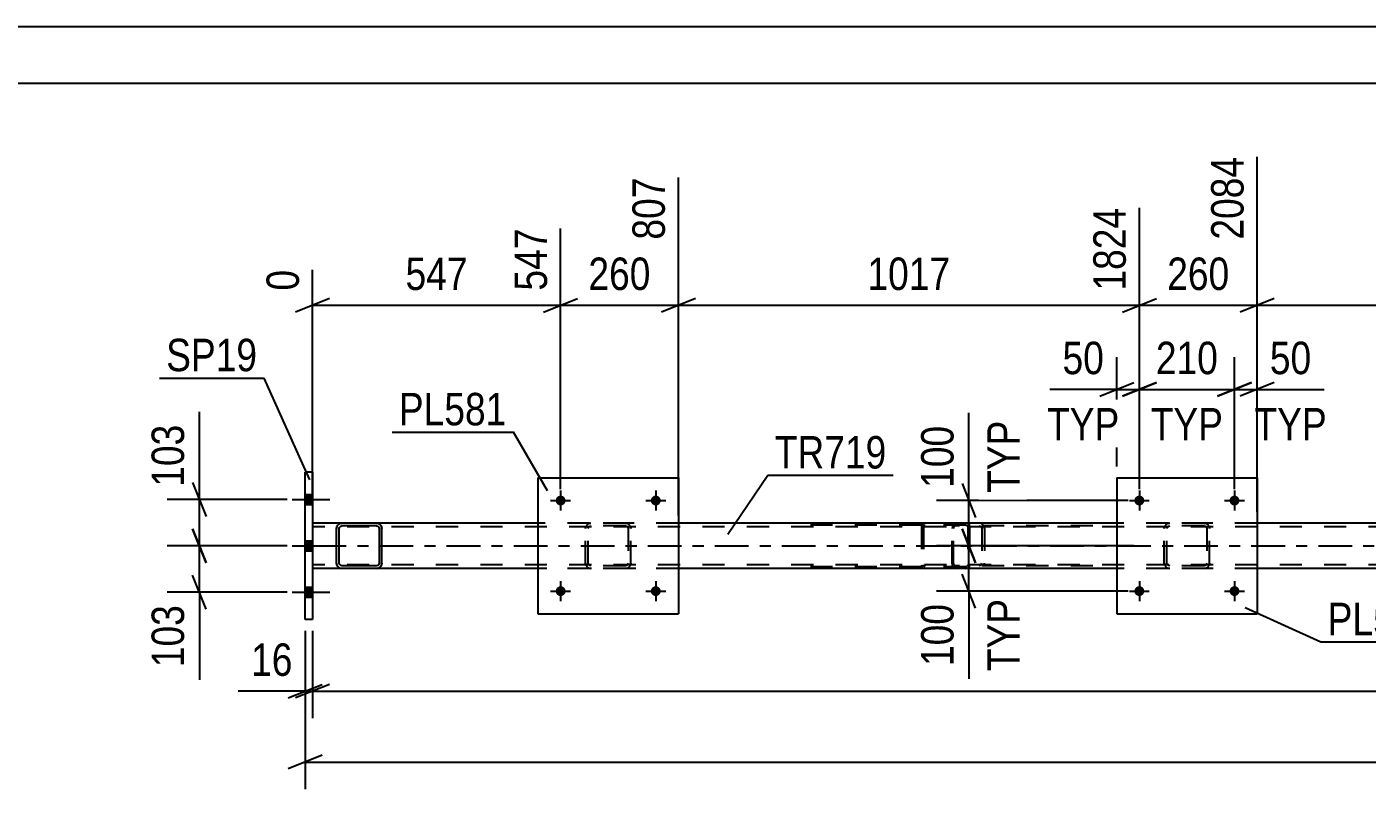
# Model space of a CAD drawing. Header units: millimetres. Extents: x 0 to 841, y 0 to 594.
# Drawn here: x 61.3 to 179.6, y 526.7 to 594 of the extents above; entities that cross this region are included whole.
import ezdxf

# ---------------------------------------------------------------- set-up
doc = ezdxf.new("R2010")
doc.units = ezdxf.units.MM
doc.linetypes.add('DXK_LINE_DOT2', pattern=[3.9198, 1.9599, -1.9599])
doc.linetypes.add('DXK_LINE_DOT3', pattern=[5.9187, 2.979, -0.9799, 0.9799, -0.9799])
doc.styles.add('Arial Narrow', font='ARIALN.TTF', dxfattribs={"height": 0.2})

# ---------------------------------------------------------------- blocks, each defined once
blk = doc.blocks.new('Unknown-318884928-1133')
at = {"color": 5, "linetype": 'Continuous'}
for p, q in [((841, 594), (0, 594)), ((836, 589), (5, 589))]:
    blk.add_line(p, q, dxfattribs=at)
blk = doc.blocks.new('Part-318884928-2922 - 2854')
at = {"color": 2, "linetype": 'Continuous'}
for p, q in [((157.5, 554.17), (157.5, 542.17)), ((157.5, 554.17), (169.9, 554.17)), ((169.9, 554.17), (169.9, 542.17)), ((157.5, 542.17), (169.9, 542.17))]:
    blk.add_line(p, q, dxfattribs=at)
blk = doc.blocks.new('Part-318884928-2923 - 2854')
at = {"color": 7, "linetype": 'DXK_LINE_DOT2'}
for p, q in [((110.91, 550.13), (111.1, 550.17)), ((111.1, 550.17), (110.91, 550.13)), ((114.14, 550.17), (111.1, 550.17)), ((114.14, 550.17), (114.32, 550.13)), ((114.32, 550.13), (114.14, 550.17)), ((110.62, 549.69), (110.65, 549.87)), ((110.65, 549.87), (110.62, 549.69)), ((110.62, 546.65), (110.62, 549.69)), ((110.86, 549.69), (110.88, 549.78)), ((110.86, 546.65), (110.86, 549.69)), ((110.88, 549.78), (110.93, 549.86)), ((110.93, 549.86), (111.01, 549.91)), ((111.01, 549.91), (111.1, 549.93)), ((114.14, 549.93), (111.1, 549.93)), ((114.14, 549.93), (114.23, 549.91)), ((114.23, 549.91), (114.31, 549.86)), ((114.31, 549.86), (114.36, 549.78)), ((114.36, 549.78), (114.38, 549.69)), ((114.38, 549.69), (114.38, 546.65)), ((114.58, 549.87), (114.62, 549.69)), ((114.62, 549.69), (114.58, 549.87)), ((114.62, 546.65), (114.62, 549.69)), ((110.65, 546.46), (110.62, 546.65)), ((110.62, 546.65), (110.65, 546.46)), ((110.88, 546.55), (110.86, 546.65)), ((114.38, 546.65), (114.36, 546.55)), ((114.62, 546.65), (114.58, 546.46)), ((114.58, 546.46), (114.62, 546.65)), ((110.93, 546.48), (110.88, 546.55)), ((111.1, 546.17), (110.91, 546.2)), ((110.91, 546.2), (111.1, 546.17)), ((111.01, 546.42), (110.93, 546.48)), ((111.1, 546.41), (111.01, 546.42)), ((114.14, 546.41), (111.1, 546.41)), ((114.14, 546.17), (111.1, 546.17)), ((114.23, 546.42), (114.14, 546.41)), ((114.32, 546.2), (114.14, 546.17)), ((114.14, 546.17), (114.32, 546.2)), ((114.31, 546.48), (114.23, 546.42)), ((114.36, 546.55), (114.31, 546.48))]:
    blk.add_line(p, q, dxfattribs=at)
at = {"color": 7, "linetype": 'DXK_LINE_DOT3'}
blk.add_line((112.62, 548.17), (112.62, 548.17), dxfattribs=at)
at = {"color": 7, "linetype": 'DXK_LINE_DOT2'}
for centre, start, end in [((111.1, 549.69), 112.5, 157.5), ((111.1, 549.69), 112.5, 157.5), ((114.14, 549.69), 22.5, 67.5), ((114.14, 549.69), 22.5, 67.5), ((111.1, 546.65), 202.5, 247.5), ((111.1, 546.65), 202.5, 247.5), ((114.14, 546.65), 292.5, 337.5), ((114.14, 546.65), 292.5, 337.5)]:
    blk.add_arc(centre, 0.48, start, end, dxfattribs=at)
blk = doc.blocks.new('Part-318884928-2928 - 2854')
at = {"color": 2, "linetype": 'Continuous'}
for p, q in [((106.42, 554.17), (106.42, 542.17)), ((106.42, 554.17), (118.82, 554.17)), ((118.82, 554.17), (118.82, 542.17)), ((106.42, 542.17), (118.82, 542.17))]:
    blk.add_line(p, q, dxfattribs=at)
blk = doc.blocks.new('Part-318884928-2929 - 2854')
at = {"color": 2, "linetype": 'Continuous'}
for p, q in [((89.12, 550.17), (88.94, 550.13)), ((92.16, 550.17), (89.12, 550.17)), ((92.34, 550.13), (92.16, 550.17)), ((88.68, 549.87), (88.64, 549.69)), ((88.64, 546.65), (88.64, 549.69)), ((88.88, 549.69), (88.9, 549.78)), ((88.88, 546.65), (88.88, 549.69)), ((88.9, 549.78), (88.95, 549.86)), ((88.95, 549.86), (89.03, 549.91)), ((89.03, 549.91), (89.12, 549.93)), ((92.16, 549.93), (89.12, 549.93)), ((92.16, 549.93), (92.25, 549.91)), ((92.25, 549.91), (92.33, 549.86)), ((92.33, 549.86), (92.38, 549.78)), ((92.38, 549.78), (92.4, 549.69)), ((92.4, 549.69), (92.4, 546.65)), ((92.64, 549.69), (92.6, 549.87)), ((92.64, 546.65), (92.64, 549.69)), ((88.64, 546.65), (88.68, 546.46)), ((88.9, 546.55), (88.88, 546.65)), ((92.4, 546.65), (92.38, 546.55)), ((92.6, 546.46), (92.64, 546.65)), ((88.95, 546.48), (88.9, 546.55)), ((88.94, 546.2), (89.12, 546.17)), ((89.03, 546.42), (88.95, 546.48)), ((89.12, 546.41), (89.03, 546.42)), ((92.16, 546.41), (89.12, 546.41)), ((92.16, 546.17), (89.12, 546.17)), ((92.25, 546.42), (92.16, 546.41)), ((92.16, 546.17), (92.34, 546.2)), ((92.33, 546.48), (92.25, 546.42)), ((92.38, 546.55), (92.33, 546.48))]:
    blk.add_line(p, q, dxfattribs=at)
at = {"color": 7, "linetype": 'DXK_LINE_DOT2'}
for p, q in [((88.94, 550.13), (89.12, 550.17)), ((92.16, 550.17), (92.34, 550.13)), ((88.64, 549.69), (88.68, 549.87)), ((92.6, 549.87), (92.64, 549.69)), ((88.68, 546.46), (88.64, 546.65)), ((92.64, 546.65), (92.6, 546.46)), ((89.12, 546.17), (88.94, 546.2)), ((92.34, 546.2), (92.16, 546.17))]:
    blk.add_line(p, q, dxfattribs=at)
at = {"color": 2, "linetype": 'Continuous'}
for centre, start, end in [((89.12, 549.69), 112.5, 157.5), ((92.16, 549.69), 22.5, 67.5), ((89.12, 546.65), 202.5, 247.5), ((92.16, 546.65), 292.5, 337.5)]:
    blk.add_arc(centre, 0.48, start, end, dxfattribs=at)
at = {"color": 7, "linetype": 'DXK_LINE_DOT2'}
for centre, start, end in [((89.12, 549.69), 112.5, 157.5), ((92.16, 549.69), 22.5, 67.5), ((89.12, 546.65), 202.5, 247.5), ((92.16, 546.65), 292.5, 337.5)]:
    blk.add_arc(centre, 0.48, start, end, dxfattribs=at)
blk = doc.blocks.new('Part-318884928-2949 - 2854')
at = {"color": 7, "linetype": 'DXK_LINE_DOT2'}
for p, q in [((161.99, 550.13), (162.18, 550.17)), ((162.18, 550.17), (161.99, 550.13)), ((165.22, 550.17), (162.18, 550.17)), ((165.22, 550.17), (165.4, 550.13)), ((165.4, 550.13), (165.22, 550.17)), ((161.7, 549.69), (161.73, 549.87)), ((161.73, 549.87), (161.7, 549.69)), ((161.7, 546.65), (161.7, 549.69)), ((161.94, 549.69), (161.96, 549.78)), ((161.94, 546.65), (161.94, 549.69)), ((161.96, 549.78), (162.01, 549.86)), ((162.01, 549.86), (162.09, 549.91)), ((162.09, 549.91), (162.18, 549.93)), ((165.22, 549.93), (162.18, 549.93)), ((165.22, 549.93), (165.31, 549.91)), ((165.31, 549.91), (165.39, 549.86)), ((165.39, 549.86), (165.44, 549.78)), ((165.44, 549.78), (165.46, 549.69)), ((165.46, 549.69), (165.46, 546.65)), ((165.66, 549.87), (165.7, 549.69)), ((165.7, 549.69), (165.66, 549.87)), ((165.7, 546.65), (165.7, 549.69)), ((161.73, 546.46), (161.7, 546.65)), ((161.7, 546.65), (161.73, 546.46)), ((161.96, 546.55), (161.94, 546.65)), ((165.46, 546.65), (165.44, 546.55)), ((165.7, 546.65), (165.66, 546.46)), ((165.66, 546.46), (165.7, 546.65)), ((162.01, 546.48), (161.96, 546.55)), ((162.18, 546.17), (161.99, 546.2)), ((161.99, 546.2), (162.18, 546.17)), ((162.09, 546.42), (162.01, 546.48)), ((162.18, 546.41), (162.09, 546.42)), ((165.22, 546.41), (162.18, 546.41)), ((165.22, 546.17), (162.18, 546.17)), ((165.31, 546.42), (165.22, 546.41)), ((165.4, 546.2), (165.22, 546.17)), ((165.22, 546.17), (165.4, 546.2)), ((165.39, 546.48), (165.31, 546.42)), ((165.44, 546.55), (165.39, 546.48))]:
    blk.add_line(p, q, dxfattribs=at)
at = {"color": 7, "linetype": 'DXK_LINE_DOT3'}
blk.add_line((163.7, 548.17), (163.7, 548.17), dxfattribs=at)
at = {"color": 7, "linetype": 'DXK_LINE_DOT2'}
for centre, start, end in [((162.18, 549.69), 112.5, 157.5), ((162.18, 549.69), 112.5, 157.5), ((165.22, 549.69), 22.5, 67.5), ((165.22, 549.69), 22.5, 67.5), ((162.18, 546.65), 202.5, 247.5), ((162.18, 546.65), 202.5, 247.5), ((165.22, 546.65), 292.5, 337.5), ((165.22, 546.65), 292.5, 337.5)]:
    blk.add_arc(centre, 0.48, start, end, dxfattribs=at)
blk = doc.blocks.new('Bolt-318884928-2904 - 2854')
at = {"linetype": 'Continuous'}
for points in [[(108.86, 544.17, -1), (107.98, 544.17, -1)], [(117.26, 544.17, -1), (116.38, 544.17, -1)]]:
    blk.add_hatch(color=1, dxfattribs=at).paths.add_polyline_path(points)
at = {"color": 1, "linetype": 'Continuous'}
for p, q in [((108.42, 545.05), (108.42, 543.29)), ((116.82, 545.05), (116.82, 543.29)), ((107.54, 544.17), (109.3, 544.17)), ((115.94, 544.17), (117.7, 544.17))]:
    blk.add_line(p, q, dxfattribs=at)
blk = doc.blocks.new('Bolt-318884928-2905 - 2854')
at = {"linetype": 'Continuous'}
for points in [[(108.86, 552.17, -1), (107.98, 552.17, -1)], [(117.26, 552.17, -1), (116.38, 552.17, -1)]]:
    blk.add_hatch(color=1, dxfattribs=at).paths.add_polyline_path(points)
at = {"color": 1, "linetype": 'Continuous'}
for p, q in [((108.42, 553.05), (108.42, 551.29)), ((116.82, 553.05), (116.82, 551.29)), ((107.54, 552.17), (109.3, 552.17)), ((115.94, 552.17), (117.7, 552.17))]:
    blk.add_line(p, q, dxfattribs=at)
blk = doc.blocks.new('Bolt-318884928-2910 - 2854')
at = {"linetype": 'Continuous'}
for points in [[(159.94, 544.17, -1), (159.06, 544.17, -1)], [(168.34, 544.17, -1), (167.46, 544.17, -1)]]:
    blk.add_hatch(color=1, dxfattribs=at).paths.add_polyline_path(points)
at = {"color": 1, "linetype": 'Continuous'}
for p, q in [((159.5, 545.05), (159.5, 543.29)), ((167.9, 545.05), (167.9, 543.29)), ((158.62, 544.17), (160.38, 544.17)), ((167.02, 544.17), (168.78, 544.17))]:
    blk.add_line(p, q, dxfattribs=at)
blk = doc.blocks.new('Bolt-318884928-2911 - 2854')
at = {"linetype": 'Continuous'}
for points in [[(159.94, 552.17, -1), (159.06, 552.17, -1)], [(168.34, 552.17, -1), (167.46, 552.17, -1)]]:
    blk.add_hatch(color=1, dxfattribs=at).paths.add_polyline_path(points)
at = {"color": 1, "linetype": 'Continuous'}
for p, q in [((159.5, 553.05), (159.5, 551.29)), ((167.9, 553.05), (167.9, 551.29)), ((158.62, 552.17), (160.38, 552.17)), ((167.02, 552.17), (168.78, 552.17))]:
    blk.add_line(p, q, dxfattribs=at)
blk = doc.blocks.new('Part-318884928-2992 - 2854')
at = {"color": 7, "linetype": 'DXK_LINE_DOT2'}
for p, q in [((144.18, 550.17), (128.85, 550.17)), ((140.61, 550.17), (140.48, 550.14)), ((144.31, 550.14), (144.18, 550.17)), ((144.18, 550.01), (128.85, 550.01)), ((140.29, 549.97), (140.27, 549.85)), ((140.27, 549.85), (140.27, 546.49)), ((140.44, 549.85), (140.45, 549.91)), ((140.44, 549.85), (140.44, 546.49)), ((140.45, 549.91), (140.49, 549.96)), ((140.49, 549.96), (140.54, 549.99)), ((140.54, 549.99), (140.61, 550.01)), ((144.18, 550.01), (144.25, 549.99)), ((144.25, 549.99), (144.27, 549.98)), ((144.27, 549.98), (144.3, 549.96)), ((144.3, 549.96), (144.34, 549.91)), ((144.34, 549.91), (144.35, 549.85)), ((144.35, 549.85), (144.35, 546.49)), ((144.52, 549.85), (144.5, 549.97)), ((144.52, 549.85), (144.52, 546.49)), ((144.18, 546.33), (128.85, 546.33)), ((144.18, 546.17), (128.85, 546.17)), ((140.27, 546.49), (140.29, 546.36)), ((140.45, 546.43), (140.44, 546.49)), ((140.49, 546.37), (140.45, 546.43)), ((140.48, 546.19), (140.61, 546.17)), ((140.54, 546.34), (140.49, 546.37)), ((140.61, 546.33), (140.54, 546.34)), ((144.18, 546.33), (144.25, 546.34)), ((144.18, 546.17), (144.31, 546.19)), ((144.25, 546.34), (144.27, 546.35)), ((144.27, 546.35), (144.3, 546.37)), ((144.34, 546.43), (144.3, 546.37)), ((144.35, 546.49), (144.34, 546.43)), ((144.5, 546.36), (144.52, 546.49))]:
    blk.add_line(p, q, dxfattribs=at)
for centre, start, end in [((140.6, 549.83), 110.7583, 155.68), ((144.2, 549.83), 24.32, 69.2417), ((140.6, 546.5), 204.32, 249.2417)]:
    blk.add_arc(centre, 0.331, start, end, dxfattribs=at)
blk = doc.blocks.new('Part-318884928-2997 - 2854')
at = {"color": 2, "linetype": 'Continuous'}
for p, q in [((86.52, 554.67), (85.88, 554.67)), ((85.88, 541.67), (85.88, 554.67)), ((86.52, 554.67), (86.52, 541.67)), ((86.52, 541.67), (85.88, 541.67))]:
    blk.add_line(p, q, dxfattribs=at)
blk = doc.blocks.new('Part-318884928-2999 - 2854')
at = {"color": 7, "linetype": 'DXK_LINE_DOT2'}
for p, q in [((143.25, 550.17), (143.14, 550.13)), ((155.4, 550.17), (143.25, 550.17)), ((144.52, 549.93), (144.52, 550.17)), ((145.53, 550.13), (145.34, 550.17)), ((143, 549.87), (142.98, 549.69)), ((142.98, 546.65), (142.98, 549.69)), ((143.06, 550.03), (143, 549.87)), ((143.14, 550.13), (143.06, 550.03)), ((143.11, 549.69), (143.12, 549.78)), ((143.11, 546.65), (143.11, 549.69)), ((143.12, 549.78), (143.15, 549.86)), ((143.15, 549.86), (143.2, 549.91)), ((143.2, 549.91), (143.25, 549.93)), ((155.4, 549.93), (143.25, 549.93)), ((145.34, 549.93), (145.44, 549.91)), ((145.44, 549.91), (145.52, 549.86)), ((145.52, 549.86), (145.57, 549.78)), ((145.57, 549.78), (145.59, 549.69)), ((145.59, 549.69), (145.59, 546.65)), ((145.82, 549.77), (145.8, 549.87)), ((145.84, 549.69), (145.82, 549.77)), ((145.84, 549.69), (145.84, 546.65)), ((143, 546.46), (142.98, 546.65)), ((143.12, 546.55), (143.11, 546.65)), ((145.58, 546.58), (145.59, 546.65)), ((145.82, 546.56), (145.84, 546.65)), ((143.04, 546.34), (143, 546.46)), ((143.06, 546.31), (143.04, 546.34)), ((143.06, 546.31), (143.14, 546.2)), ((143.14, 546.51), (143.12, 546.55)), ((143.15, 546.48), (143.14, 546.51)), ((143.14, 546.2), (143.25, 546.17)), ((143.2, 546.42), (143.15, 546.48)), ((143.25, 546.41), (143.2, 546.42)), ((155.4, 546.41), (143.25, 546.41)), ((155.4, 546.17), (143.25, 546.17)), ((144.52, 546.17), (144.52, 546.41)), ((145.44, 546.42), (145.34, 546.41)), ((145.34, 546.17), (145.53, 546.2)), ((145.52, 546.48), (145.44, 546.42)), ((145.57, 546.55), (145.52, 546.48)), ((145.57, 546.55), (145.58, 546.58)), ((145.8, 546.46), (145.82, 546.56))]:
    blk.add_line(p, q, dxfattribs=at)
blk.add_arc((145.35, 549.67), 0.492, 23.8494, 68.8059, dxfattribs=at)
blk = doc.blocks.new('Part-318884928-3064 - 2854')
at = {"color": 2, "linetype": 'Continuous'}
for p, q in [((106.42, 550.17), (86.52, 550.17)), ((157.5, 550.17), (118.82, 550.17)), ((208.58, 550.17), (169.9, 550.17)), ((89.12, 546.17), (86.52, 546.17)), ((106.42, 546.17), (92.16, 546.17)), ((157.5, 546.17), (118.82, 546.17)), ((208.58, 546.17), (169.9, 546.17))]:
    blk.add_line(p, q, dxfattribs=at)
at = {"color": 7, "linetype": 'DXK_LINE_DOT2'}
for p, q in [((86.52, 550.17), (86.52, 546.17)), ((118.82, 550.17), (106.42, 550.17)), ((169.9, 550.17), (157.5, 550.17)), ((750.06, 549.85), (86.52, 549.85)), ((750.06, 546.49), (86.52, 546.49)), ((92.16, 546.17), (89.12, 546.17)), ((750.06, 546.17), (106.42, 546.17)), ((118.82, 546.17), (106.42, 546.17)), ((169.9, 546.17), (157.5, 546.17))]:
    blk.add_line(p, q, dxfattribs=at)
at = {"color": 7, "linetype": 'DXK_LINE_DOT3'}
blk.add_line((86.52, 548.17), (750.06, 548.17), dxfattribs=at)
blk = doc.blocks.new('Bolt-318884928-3065 - 2854')
at = {"linetype": 'Continuous'}
for points in [[(86.52, 551.83), (86.52, 552.71), (85.88, 552.71), (85.88, 551.83)], [(86.52, 551.83), (86.52, 552.71), (85.88, 552.71), (85.88, 551.83)], [(86.52, 551.83), (86.52, 552.71), (85.88, 552.71), (85.88, 551.83)], [(86.52, 547.73), (86.52, 548.61), (85.88, 548.61), (85.88, 547.73)], [(86.52, 547.73), (86.52, 548.61), (85.88, 548.61), (85.88, 547.73)], [(86.52, 543.63), (86.52, 544.51), (85.88, 544.51), (85.88, 543.63)], [(86.52, 543.63), (86.52, 544.51), (85.88, 544.51), (85.88, 543.63)], [(86.52, 543.63), (86.52, 544.51), (85.88, 544.51), (85.88, 543.63)]]:
    blk.add_hatch(color=1, dxfattribs=at).paths.add_polyline_path(points)
at = {"color": 1, "linetype": 'Continuous'}
for p, q in [((85.88, 552.71), (86.52, 552.71)), ((85.88, 552.71), (86.52, 552.71)), ((85.88, 552.71), (86.52, 552.71)), ((84.72, 552.27), (88.04, 552.27)), ((84.72, 552.27), (88.04, 552.27)), ((84.72, 552.27), (88.04, 552.27)), ((85.88, 551.83), (86.52, 551.83)), ((85.88, 551.83), (86.52, 551.83)), ((85.88, 551.83), (86.52, 551.83)), ((84.72, 548.17), (88.04, 548.17)), ((84.72, 548.17), (88.04, 548.17)), ((85.88, 548.61), (86.52, 548.61)), ((85.88, 548.61), (86.52, 548.61)), ((85.88, 547.73), (86.52, 547.73)), ((85.88, 547.73), (86.52, 547.73)), ((85.88, 544.51), (86.52, 544.51)), ((85.88, 544.51), (86.52, 544.51)), ((85.88, 544.51), (86.52, 544.51)), ((84.72, 544.07), (88.04, 544.07)), ((84.72, 544.07), (88.04, 544.07)), ((84.72, 544.07), (88.04, 544.07)), ((85.88, 543.63), (86.52, 543.63)), ((85.88, 543.63), (86.52, 543.63)), ((85.88, 543.63), (86.52, 543.63))]:
    blk.add_line(p, q, dxfattribs=at)
blk = doc.blocks.new('StraightDimension-318884928-3815 - 2854')
at = {"color": 7, "linetype": 'Continuous'}
for p, q in [((143.85, 549.67), (145.05, 546.67)), ((159.02, 548.17), (141.6, 548.17)), ((144.45, 544.17), (144.45, 548.17)), ((145.05, 542.67), (143.85, 545.67)), ((158.5, 544.17), (141.6, 544.17)), ((144.45, 544.17), (144.45, 536.43)), ((144.45, 544.17), (144.45, 536.43))]:
    blk.add_line(p, q, dxfattribs=at)
at = {"color": 0}
blk.add_wipeout([(143.7, 543.64), (139.5, 543.64), (139.5, 536.96), (143.7, 536.96)], dxfattribs=at)
at = {"color": 0, "linetype": 'Continuous'}
blk.add_wipeout([(149.55, 544.09), (145.35, 544.09), (145.35, 536.5), (149.55, 536.5)], dxfattribs=at)
at = {"color": 3, "linetype": 'Continuous', "style": 'Arial Narrow'}
blk.add_text('TYP', height=2.863, rotation=90.0002, dxfattribs=at).set_placement((148.95, 537.1))
at = {"color": 3, "style": 'Arial Narrow'}
blk.add_text('100', height=2.863, rotation=90.0002, dxfattribs=at).set_placement((143.1, 537.56))
blk = doc.blocks.new('StraightDimension-318884928-3735 - 2854')
at = {"color": 7, "linetype": 'Continuous'}
for p, q in [((76.53, 552.27), (76.53, 560)), ((76.53, 552.27), (76.53, 560)), ((75.93, 553.77), (77.13, 550.77)), ((84.29, 552.27), (73.68, 552.27)), ((76.53, 548.17), (76.53, 552.27)), ((77.13, 546.67), (75.93, 549.67)), ((84.29, 548.17), (73.68, 548.17))]:
    blk.add_line(p, q, dxfattribs=at)
at = {"color": 0}
blk.add_wipeout([(75.78, 559.48), (71.58, 559.48), (71.58, 552.79), (75.78, 552.79)], dxfattribs=at)
at = {"color": 3, "style": 'Arial Narrow'}
blk.add_text('103', height=2.863, rotation=90.0002, dxfattribs=at).set_placement((75.18, 553.39))
blk = doc.blocks.new('StraightDimension-318884928-3112 - 2854')
at = {"color": 7, "linetype": 'Continuous'}
for p, q in [((85.88, 540.67), (85.88, 526.68)), ((87.38, 529.68), (84.38, 528.48)), ((85.88, 529.08), (792.62, 529.08))]:
    blk.add_line(p, q, dxfattribs=at)
blk = doc.blocks.new('StraightDimension-318884928-3670 - 2854')
at = {"color": 7, "linetype": 'Continuous'}
for p, q in [((85.88, 540.67), (85.88, 532.94)), ((86.52, 540.67), (86.52, 532.94)), ((85.88, 535.34), (79.97, 535.34)), ((85.88, 535.34), (79.97, 535.34)), ((84.38, 534.74), (87.38, 535.94)), ((88.02, 535.94), (85.02, 534.74)), ((85.88, 535.34), (86.52, 535.34))]:
    blk.add_line(p, q, dxfattribs=at)
at = {"color": 0}
blk.add_wipeout([(85.35, 536.09), (85.35, 540.29), (80.5, 540.29), (80.5, 536.09)], dxfattribs=at)
at = {"color": 3, "style": 'Arial Narrow'}
blk.add_text('16', height=2.863, dxfattribs=at).set_placement((81.1, 536.69))
blk = doc.blocks.new('StraightDimension-318884928-3680 - 2854')
at = {"color": 7, "linetype": 'Continuous'}
for p, q in [((86.52, 540.67), (86.52, 532.94)), ((88.02, 535.94), (85.02, 534.74)), ((86.52, 535.34), (791.98, 535.34))]:
    blk.add_line(p, q, dxfattribs=at)
blk = doc.blocks.new('StraightDimension-318884928-3722 - 2854')
at = {"color": 7, "linetype": 'Continuous'}
for p, q in [((75.93, 549.67), (77.13, 546.67)), ((84.29, 548.17), (73.68, 548.17)), ((76.53, 544.07), (76.53, 548.17)), ((77.13, 542.57), (75.93, 545.57)), ((84.29, 544.07), (73.68, 544.07)), ((76.53, 544.07), (76.53, 536.33)), ((76.53, 544.07), (76.53, 536.33))]:
    blk.add_line(p, q, dxfattribs=at)
at = {"color": 0}
blk.add_wipeout([(75.78, 543.54), (71.58, 543.54), (71.58, 536.86), (75.78, 536.86)], dxfattribs=at)
at = {"color": 3, "style": 'Arial Narrow'}
blk.add_text('103', height=2.863, rotation=90.0002, dxfattribs=at).set_placement((75.18, 537.46))
blk = doc.blocks.new('StraightDimension-318884928-3749 - 2854')
at = {"color": 7, "linetype": 'Continuous'}
for p, q in [((167.9, 553.17), (167.9, 564.83)), ((169.9, 555.17), (169.9, 564.83)), ((166.4, 561.38), (169.4, 562.58)), ((167.9, 561.98), (169.9, 561.98)), ((171.4, 562.58), (168.4, 561.38)), ((169.9, 561.98), (175.8, 561.98)), ((169.9, 561.98), (175.8, 561.98))]:
    blk.add_line(p, q, dxfattribs=at)
at = {"color": 0}
blk.add_wipeout([(175.28, 562.73), (175.28, 566.93), (170.42, 566.93), (170.42, 562.73)], dxfattribs=at)
at = {"color": 0, "linetype": 'Continuous'}
blk.add_wipeout([(176.65, 556.88), (176.65, 561.08), (169.06, 561.08), (169.06, 556.88)], dxfattribs=at)
at = {"color": 3, "style": 'Arial Narrow'}
blk.add_text('50', height=2.863, dxfattribs=at).set_placement((171.02, 563.33))
at = {"color": 3, "linetype": 'Continuous', "style": 'Arial Narrow'}
blk.add_text('TYP', height=2.863, dxfattribs=at).set_placement((169.66, 557.48))
blk = doc.blocks.new('StraightDimension-318884928-3762 - 2854')
at = {"color": 7, "linetype": 'Continuous'}
for p, q in [((159.5, 553.17), (159.5, 564.83)), ((167.9, 553.17), (167.9, 564.83)), ((158, 561.38), (161, 562.58)), ((159.5, 561.98), (167.9, 561.98)), ((169.4, 562.58), (166.4, 561.38))]:
    blk.add_line(p, q, dxfattribs=at)
at = {"color": 0}
blk.add_wipeout([(167.04, 562.73), (167.04, 566.93), (160.36, 566.93), (160.36, 562.73)], dxfattribs=at)
at = {"color": 0, "linetype": 'Continuous'}
blk.add_wipeout([(167.49, 556.88), (167.49, 561.08), (159.9, 561.08), (159.9, 556.88)], dxfattribs=at)
at = {"color": 3, "style": 'Arial Narrow'}
blk.add_text('210', height=2.863, dxfattribs=at).set_placement((160.96, 563.33))
at = {"color": 3, "linetype": 'Continuous', "style": 'Arial Narrow'}
blk.add_text('TYP', height=2.863, dxfattribs=at).set_placement((160.5, 557.48))
blk = doc.blocks.new('StraightDimension-318884928-3778 - 2854')
at = {"color": 7, "linetype": 'Continuous'}
for p, q in [((157.5, 555.17), (157.5, 564.83)), ((159.5, 553.17), (159.5, 564.83)), ((157.5, 561.98), (151.59, 561.98)), ((157.5, 561.98), (151.59, 561.98)), ((156, 561.38), (159, 562.58)), ((157.5, 561.98), (159.5, 561.98)), ((161, 562.58), (158, 561.38))]:
    blk.add_line(p, q, dxfattribs=at)
at = {"color": 0}
blk.add_wipeout([(156.97, 562.73), (156.97, 566.93), (152.12, 566.93), (152.12, 562.73)], dxfattribs=at)
at = {"color": 0, "linetype": 'Continuous'}
blk.add_wipeout([(158.34, 556.88), (158.34, 561.08), (150.75, 561.08), (150.75, 556.88)], dxfattribs=at)
at = {"color": 3, "style": 'Arial Narrow'}
blk.add_text('50', height=2.863, dxfattribs=at).set_placement((152.72, 563.33))
at = {"color": 3, "linetype": 'Continuous', "style": 'Arial Narrow'}
blk.add_text('TYP', height=2.863, dxfattribs=at).set_placement((151.35, 557.48))
blk = doc.blocks.new('StraightDimension-318884928-3792 - 2854')
at = {"color": 7, "linetype": 'Continuous'}
for p, q in [((144.45, 552.17), (144.45, 559.9)), ((144.45, 552.17), (144.45, 559.9)), ((143.85, 553.67), (145.05, 550.67)), ((158.5, 552.17), (141.6, 552.17)), ((144.45, 548.17), (144.45, 552.17)), ((145.05, 546.67), (143.85, 549.67)), ((159.02, 548.17), (141.6, 548.17))]:
    blk.add_line(p, q, dxfattribs=at)
at = {"color": 0, "linetype": 'Continuous'}
blk.add_wipeout([(149.55, 559.83), (145.35, 559.83), (145.35, 552.24), (149.55, 552.24)], dxfattribs=at)
at = {"color": 0}
blk.add_wipeout([(143.7, 559.38), (139.5, 559.38), (139.5, 552.69), (143.7, 552.69)], dxfattribs=at)
at = {"color": 3, "style": 'Arial Narrow'}
blk.add_text('100', height=2.863, rotation=90.0002, dxfattribs=at).set_placement((143.1, 553.29))
at = {"color": 3, "linetype": 'Continuous', "style": 'Arial Narrow'}
blk.add_text('TYP', height=2.863, rotation=90.0002, dxfattribs=at).set_placement((148.95, 552.84))
blk = doc.blocks.new('StraightDimension-318884928-13050 - 2854')
at = {"color": 7, "linetype": 'Continuous'}
for p, q in [((169.9, 551.17), (169.9, 582.52)), ((210.58, 553.17), (210.58, 578.02)), ((171.4, 570.01), (168.4, 568.81)), ((169.9, 569.41), (210.58, 569.41)), ((209.08, 568.81), (212.08, 570.01))]:
    blk.add_line(p, q, dxfattribs=at)
at = {"color": 0}
blk.add_wipeout([(194.49, 570.16), (194.49, 574.36), (185.98, 574.36), (185.98, 570.16)], dxfattribs=at)
at = {"color": 3, "style": 'Arial Narrow'}
blk.add_text('1017', height=2.863, dxfattribs=at).set_placement((186.58, 570.76))
at = {"color": 0, "linetype": 'Continuous'}
blk.add_wipeout([(209.98, 578.62), (205.78, 578.62), (205.78, 570.11), (209.98, 570.11)], dxfattribs=at)
at = {"color": 3, "linetype": 'Continuous', "style": 'Arial Narrow'}
blk.add_text('3101', height=2.863, rotation=90.0002, dxfattribs=at).set_placement((209.38, 570.71))
blk = doc.blocks.new('StraightDimension-318884928-13051 - 2854')
at = {"color": 7, "linetype": 'Continuous'}
for p, q in [((169.9, 551.17), (169.9, 582.52)), ((159.5, 553.17), (159.5, 578.02)), ((158, 568.81), (161, 570.01)), ((159.5, 569.41), (169.9, 569.41)), ((171.4, 570.01), (168.4, 568.81))]:
    blk.add_line(p, q, dxfattribs=at)
at = {"color": 0}
blk.add_wipeout([(168.04, 570.16), (168.04, 574.36), (161.36, 574.36), (161.36, 570.16)], dxfattribs=at)
at = {"color": 3, "style": 'Arial Narrow'}
blk.add_text('260', height=2.863, dxfattribs=at).set_placement((161.96, 570.76))
at = {"color": 0, "linetype": 'Continuous'}
blk.add_wipeout([(169.3, 583.12), (165.1, 583.12), (165.1, 574.61), (169.3, 574.61)], dxfattribs=at)
at = {"color": 3, "linetype": 'Continuous', "style": 'Arial Narrow'}
blk.add_text('2084', height=2.863, rotation=90.0002, dxfattribs=at).set_placement((168.7, 575.21))
blk = doc.blocks.new('StraightDimension-318884928-13052 - 2854')
at = {"color": 7, "linetype": 'Continuous'}
for p, q in [((118.82, 550.85), (118.82, 580.7)), ((159.5, 553.17), (159.5, 578.02)), ((120.32, 570.01), (117.32, 568.81)), ((118.82, 569.41), (159.5, 569.41)), ((158, 568.81), (161, 570.01))]:
    blk.add_line(p, q, dxfattribs=at)
at = {"color": 0}
blk.add_wipeout([(143.41, 570.16), (143.41, 574.36), (134.9, 574.36), (134.9, 570.16)], dxfattribs=at)
at = {"color": 3, "style": 'Arial Narrow'}
blk.add_text('1017', height=2.863, dxfattribs=at).set_placement((135.5, 570.76))
at = {"color": 0, "linetype": 'Continuous'}
blk.add_wipeout([(158.9, 578.62), (154.7, 578.62), (154.7, 570.11), (158.9, 570.11)], dxfattribs=at)
at = {"color": 3, "linetype": 'Continuous', "style": 'Arial Narrow'}
blk.add_text('1824', height=2.863, rotation=90.0002, dxfattribs=at).set_placement((158.3, 570.71))
blk = doc.blocks.new('StraightDimension-318884928-13053 - 2854')
at = {"color": 7, "linetype": 'Continuous'}
for p, q in [((118.82, 550.85), (118.82, 580.7)), ((108.42, 553.17), (108.42, 576.2)), ((106.92, 568.81), (109.92, 570.01)), ((108.42, 569.41), (118.82, 569.41)), ((120.32, 570.01), (117.32, 568.81))]:
    blk.add_line(p, q, dxfattribs=at)
at = {"color": 0}
blk.add_wipeout([(116.96, 570.16), (116.96, 574.36), (110.27, 574.36), (110.27, 570.16)], dxfattribs=at)
at = {"color": 3, "style": 'Arial Narrow'}
blk.add_text('260', height=2.863, dxfattribs=at).set_placement((110.87, 570.76))
at = {"color": 0, "linetype": 'Continuous'}
blk.add_wipeout([(118.22, 581.3), (114.02, 581.3), (114.02, 574.61), (118.22, 574.61)], dxfattribs=at)
at = {"color": 3, "linetype": 'Continuous', "style": 'Arial Narrow'}
blk.add_text('807', height=2.863, rotation=90.0002, dxfattribs=at).set_placement((117.62, 575.21))
blk = doc.blocks.new('StraightDimension-318884928-13054 - 2854')
at = {"color": 7, "linetype": 'Continuous'}
for p, q in [((108.42, 553.17), (108.42, 576.2)), ((86.52, 551.78), (86.52, 572.54)), ((88.02, 570.01), (85.02, 568.81)), ((86.52, 569.41), (108.42, 569.41)), ((106.92, 568.81), (109.92, 570.01))]:
    blk.add_line(p, q, dxfattribs=at)
at = {"color": 0}
blk.add_wipeout([(100.81, 570.16), (100.81, 574.36), (94.13, 574.36), (94.13, 570.16)], dxfattribs=at)
at = {"color": 3, "style": 'Arial Narrow'}
blk.add_text('547', height=2.863, dxfattribs=at).set_placement((94.73, 570.76))
at = {"color": 0, "linetype": 'Continuous'}
for points in [[(107.82, 576.8), (103.62, 576.8), (103.62, 570.11), (107.82, 570.11)], [(85.92, 573.14), (81.72, 573.14), (81.72, 570.11), (85.92, 570.11)]]:
    blk.add_wipeout(points, dxfattribs=at)
at = {"color": 3, "linetype": 'Continuous', "style": 'Arial Narrow'}
for s, height, p in [('547', 2.863, (107.22, 570.71)), ('0', 2.86, (85.32, 570.71))]:
    blk.add_text(s, height=height, rotation=90.0002, dxfattribs=at).set_placement(p)
blk = doc.blocks.new('Mark-318884928-2924 - 2854')
at = {"color": 30, "linetype": 'Continuous'}
for p in [(93.54, 558.21), (107.25, 553.02)]:
    blk.add_line(p, (104.25, 558.21), dxfattribs=at)
at = {"color": 0}
blk.add_wipeout([(103.65, 558.81), (103.65, 561.81), (94.14, 561.81), (94.14, 558.81)], dxfattribs=at)
blk.add_wipeout([(103.65, 558.81), (103.65, 561.81), (94.14, 561.81), (94.14, 558.81)], dxfattribs=at)
at = {"color": 3, "style": 'Arial Narrow'}
blk.add_text('PL581', height=2.863, dxfattribs=at).set_placement((94.14, 558.81))
blk = doc.blocks.new('Mark-318884928-2918 - 2854')
at = {"color": 30, "linetype": 'Continuous'}
for p, q in [((168.84, 542.74), (175.52, 539.68)), ((175.52, 539.68), (186.23, 539.68))]:
    blk.add_line(p, q, dxfattribs=at)
at = {"color": 0}
blk.add_wipeout([(185.63, 540.28), (185.63, 543.28), (176.12, 543.28), (176.12, 540.28)], dxfattribs=at)
blk.add_wipeout([(185.63, 540.28), (185.63, 543.28), (176.12, 543.28), (176.12, 540.28)], dxfattribs=at)
at = {"color": 3, "style": 'Arial Narrow'}
blk.add_text('PL581', height=2.863, dxfattribs=at).set_placement((176.12, 540.28))
blk = doc.blocks.new('Mark-318884928-2993 - 2854')
at = {"color": 30, "linetype": 'Continuous'}
for p in [(73, 562.99), (86.28, 553.99)]:
    blk.add_line(p, (82.24, 562.99), dxfattribs=at)
at = {"color": 0}
blk.add_wipeout([(81.64, 563.59), (81.64, 566.59), (73.6, 566.59), (73.6, 563.59)], dxfattribs=at)
blk.add_wipeout([(81.64, 563.59), (81.64, 566.59), (73.6, 566.59), (73.6, 563.59)], dxfattribs=at)
at = {"color": 3, "style": 'Arial Narrow'}
blk.add_text('SP19', height=2.863, dxfattribs=at).set_placement((73.6, 563.59))
blk = doc.blocks.new('Mark-318884928-3060 - 2854')
at = {"color": 30, "linetype": 'Continuous'}
for p, q in [((123.19, 549.19), (126.72, 554.4)), ((126.72, 554.4), (137.78, 554.4))]:
    blk.add_line(p, q, dxfattribs=at)
at = {"color": 0}
blk.add_wipeout([(137.18, 555), (137.18, 558), (127.32, 558), (127.32, 555)], dxfattribs=at)
blk.add_wipeout([(137.18, 555), (137.18, 558), (127.32, 558), (127.32, 555)], dxfattribs=at)
at = {"color": 3, "style": 'Arial Narrow'}
blk.add_text('TR719', height=2.863, dxfattribs=at).set_placement((127.32, 555))

msp = doc.modelspace()

# ---------------------------------------------------------------- block references
for name in ['Unknown-318884928-1133', 'Part-318884928-2997 - 2854', 'Part-318884928-2928 - 2854', 'Part-318884928-2922 - 2854', 'Bolt-318884928-3065 - 2854', 'Bolt-318884928-2905 - 2854', 'Bolt-318884928-2911 - 2854', 'Part-318884928-3064 - 2854', 'Part-318884928-2929 - 2854', 'Part-318884928-2923 - 2854', 'Part-318884928-2992 - 2854', 'Part-318884928-2999 - 2854', 'Part-318884928-2949 - 2854', 'Bolt-318884928-2904 - 2854', 'Bolt-318884928-2910 - 2854']:
    msp.add_blockref(name, (0, 0))

# ---------------------------------------------------------------- next in the draw order: block references
for name in ['StraightDimension-318884928-3749 - 2854', 'StraightDimension-318884928-3735 - 2854', 'StraightDimension-318884928-3815 - 2854']:
    msp.add_blockref(name, (0, 0))

# ---------------------------------------------------------------- next in the draw order: block references
for name in ['StraightDimension-318884928-3762 - 2854', 'StraightDimension-318884928-3112 - 2854']:
    msp.add_blockref(name, (0, 0))

# ---------------------------------------------------------------- next in the draw order: block references
for name in ['StraightDimension-318884928-13050 - 2854', 'StraightDimension-318884928-3778 - 2854', 'StraightDimension-318884928-3670 - 2854']:
    msp.add_blockref(name, (0, 0))

# ---------------------------------------------------------------- next in the draw order: block references
for name in ['StraightDimension-318884928-3792 - 2854', 'StraightDimension-318884928-3722 - 2854', 'StraightDimension-318884928-3680 - 2854']:
    msp.add_blockref(name, (0, 0))

# ---------------------------------------------------------------- next in the draw order: block references
for name in ['StraightDimension-318884928-13051 - 2854', 'Mark-318884928-2918 - 2854']:
    msp.add_blockref(name, (0, 0))

# ---------------------------------------------------------------- next in the draw order: block references
msp.add_blockref('StraightDimension-318884928-13052 - 2854', (0, 0))

# ---------------------------------------------------------------- next in the draw order: block references
for name in ['StraightDimension-318884928-13053 - 2854', 'Mark-318884928-3060 - 2854']:
    msp.add_blockref(name, (0, 0))

# ---------------------------------------------------------------- next in the draw order: block references
msp.add_blockref('StraightDimension-318884928-13054 - 2854', (0, 0))

# ---------------------------------------------------------------- next in the draw order: block references
for name in ['Mark-318884928-2993 - 2854', 'Mark-318884928-2924 - 2854']:
    msp.add_blockref(name, (0, 0))

doc.saveas('drawing.dxf')
